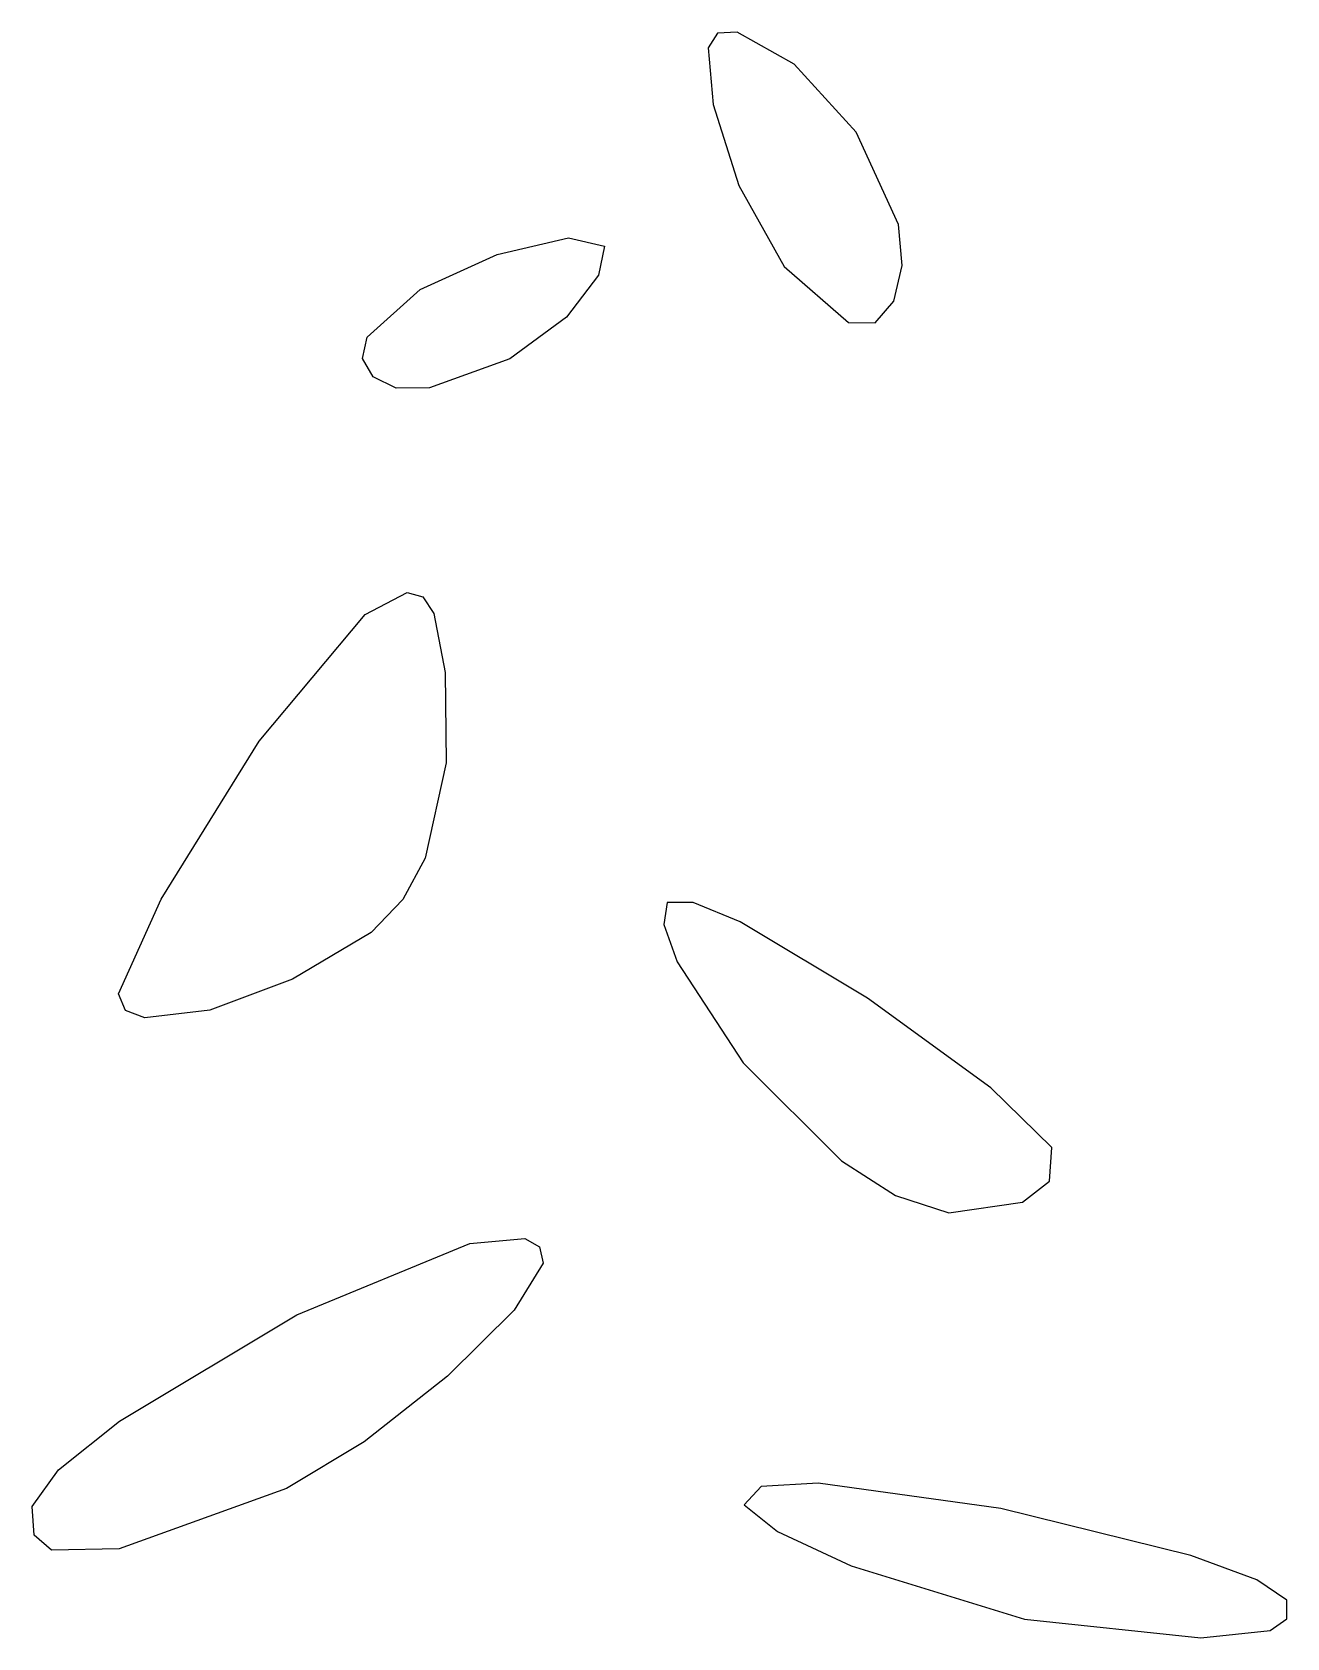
# Model space of a CAD drawing. Extents: x 5.2 to 21.2, y 39.6 to 60.1.
import ezdxf

# ---------------------------------------------------------------- set-up
doc = ezdxf.new("R2010")
doc.units = 0

msp = doc.modelspace()

# ---------------------------------------------------------------- linework, layer by layer
at = {"layer": 'Layer 1'}
for p, q in [((13.955291, 60.088247), (13.835466, 59.90105)), ((14.203647, 60.103617), (13.955291, 60.088247)), ((14.933998, 59.694688), (14.203647, 60.103617)), ((13.835466, 59.90105), (13.899628, 59.179624)), ((15.72261, 58.825885), (14.933998, 59.694688)), ((13.899628, 59.179624), (14.2261, 58.143419)), ((16.265576, 57.64883), (15.72261, 58.825885)), ((14.2261, 58.143419), (14.804864, 57.110192)), ((16.311434, 57.124303), (16.265576, 57.64883)), ((11.141528, 57.265098), (12.053466, 57.476321)), ((12.053466, 57.476321), (12.513192, 57.371688)), ((10.156844, 56.816335), (11.141528, 57.265098)), ((12.513192, 57.371688), (12.433078, 56.999048)), ((14.804864, 57.110192), (15.625906, 56.3977)), ((16.204164, 56.669564), (16.311434, 57.124303)), ((9.478882, 56.208348), (10.156844, 56.816335)), ((12.433078, 56.999048), (12.025437, 56.463814)), ((15.967682, 56.391675), (16.204164, 56.669564)), ((12.025437, 56.463814), (11.302776, 55.93012)), ((15.6259, 56.3977), (15.967682, 56.391675)), ((15.625906, 56.3977), (15.6259, 56.3977)), ((9.421623, 55.937413), (9.478882, 56.208348)), ((9.555562, 55.702526), (9.421623, 55.937413)), ((11.302776, 55.93012), (10.277602, 55.562098)), ((9.85084, 55.558988), (9.555562, 55.702526)), ((10.2776, 55.5621), (9.85084, 55.558988)), ((10.277602, 55.562098), (10.2776, 55.5621)), ((9.457279, 52.665376), (9.991865, 52.94761)), ((9.991865, 52.94761), (10.190797, 52.891443)), ((10.190797, 52.891443), (10.33183, 52.678678)), ((8.100073, 51.049223), (9.457279, 52.665376)), ((10.33183, 52.678678), (10.475988, 51.925829)), ((10.475988, 51.925829), (10.4876, 50.773383)), ((6.851868, 49.033858), (8.100073, 51.049223)), ((10.4876, 50.773383), (10.22119, 49.55529)), ((10.22119, 49.55529), (9.938265, 49.025984)), ((6.30432, 47.822918), (6.851868, 49.033858)), ((9.938265, 49.025984), (9.53128, 48.605498)), ((13.31292, 48.987668), (13.266836, 48.71034)), ((13.644681, 48.991261), (13.31292, 48.987668)), ((14.243224, 48.742966), (13.644681, 48.991261)), ((9.53128, 48.6055), (8.527293, 48.010655)), ((9.53128, 48.605498), (9.53128, 48.6055)), ((13.266836, 48.71034), (13.438039, 48.230565)), ((15.868351, 47.769083), (14.243224, 48.742966)), ((13.438039, 48.230565), (14.280927, 46.944132)), ((8.527293, 48.010655), (7.473556, 47.612648)), ((6.394389, 47.612083), (6.30432, 47.822918)), ((6.641941, 47.515421), (6.394389, 47.612083)), ((7.473556, 47.612648), (6.641941, 47.515421)), ((17.443685, 46.622752), (15.868351, 47.769083)), ((14.280927, 46.944132), (15.53883, 45.689275)), ((18.22461, 45.860708), (17.443685, 46.622752)), ((18.193251, 45.43178), (18.22461, 45.860708)), ((15.53883, 45.689275), (16.2288, 45.24897)), ((17.850281, 45.160935), (18.193251, 45.43178)), ((16.2288, 45.24897), (16.90899, 45.026898)), ((16.909, 45.0269), (17.850281, 45.160935)), ((16.90899, 45.026898), (16.909, 45.0269)), ((8.583864, 43.72453), (10.791595, 44.634942)), ((10.791595, 44.634942), (11.495058, 44.698809)), ((11.495058, 44.698809), (11.680478, 44.593807)), ((11.680478, 44.593807), (11.7298, 44.382619)), ((11.7298, 44.382619), (11.358797, 43.782876)), ((6.317331, 42.36637), (8.583864, 43.72453)), ((11.358797, 43.782876), (10.504449, 42.94182)), ((10.504449, 42.94182), (9.443179, 42.102211)), ((5.540365, 41.742818), (6.317331, 42.36637)), ((9.443179, 42.102211), (8.45141, 41.506809)), ((5.20272, 41.275449), (5.540365, 41.742818)), ((8.45141, 41.5068), (6.312164, 40.734543)), ((8.45141, 41.506809), (8.45141, 41.5068)), ((14.511489, 41.530337), (14.29446, 41.298647)), ((15.237912, 41.573493), (14.511489, 41.530337)), ((17.571077, 41.251841), (15.237912, 41.573493)), ((5.228987, 40.910133), (5.20272, 41.275449)), ((14.29446, 41.298647), (14.720134, 40.956969)), ((19.998226, 40.648967), (17.571077, 41.251841)), ((5.452088, 40.718587), (5.228987, 40.910133)), ((14.720134, 40.956969), (15.659772, 40.517836)), ((6.312164, 40.734543), (5.452088, 40.718587)), ((20.842129, 40.340595), (19.998226, 40.648967)), ((15.659772, 40.517836), (17.8737, 39.839907)), ((21.22363, 40.080147), (20.842129, 40.340595)), ((21.224156, 39.841803), (21.22363, 40.080147)), ((17.8737, 39.839907), (17.8737, 39.8399)), ((17.8737, 39.8399), (20.126229, 39.59899)), ((21.009701, 39.691755), (21.224156, 39.841803)), ((20.126229, 39.59899), (21.009701, 39.691755))]:
    msp.add_line(p, q, dxfattribs=at)

doc.saveas('drawing.dxf')
